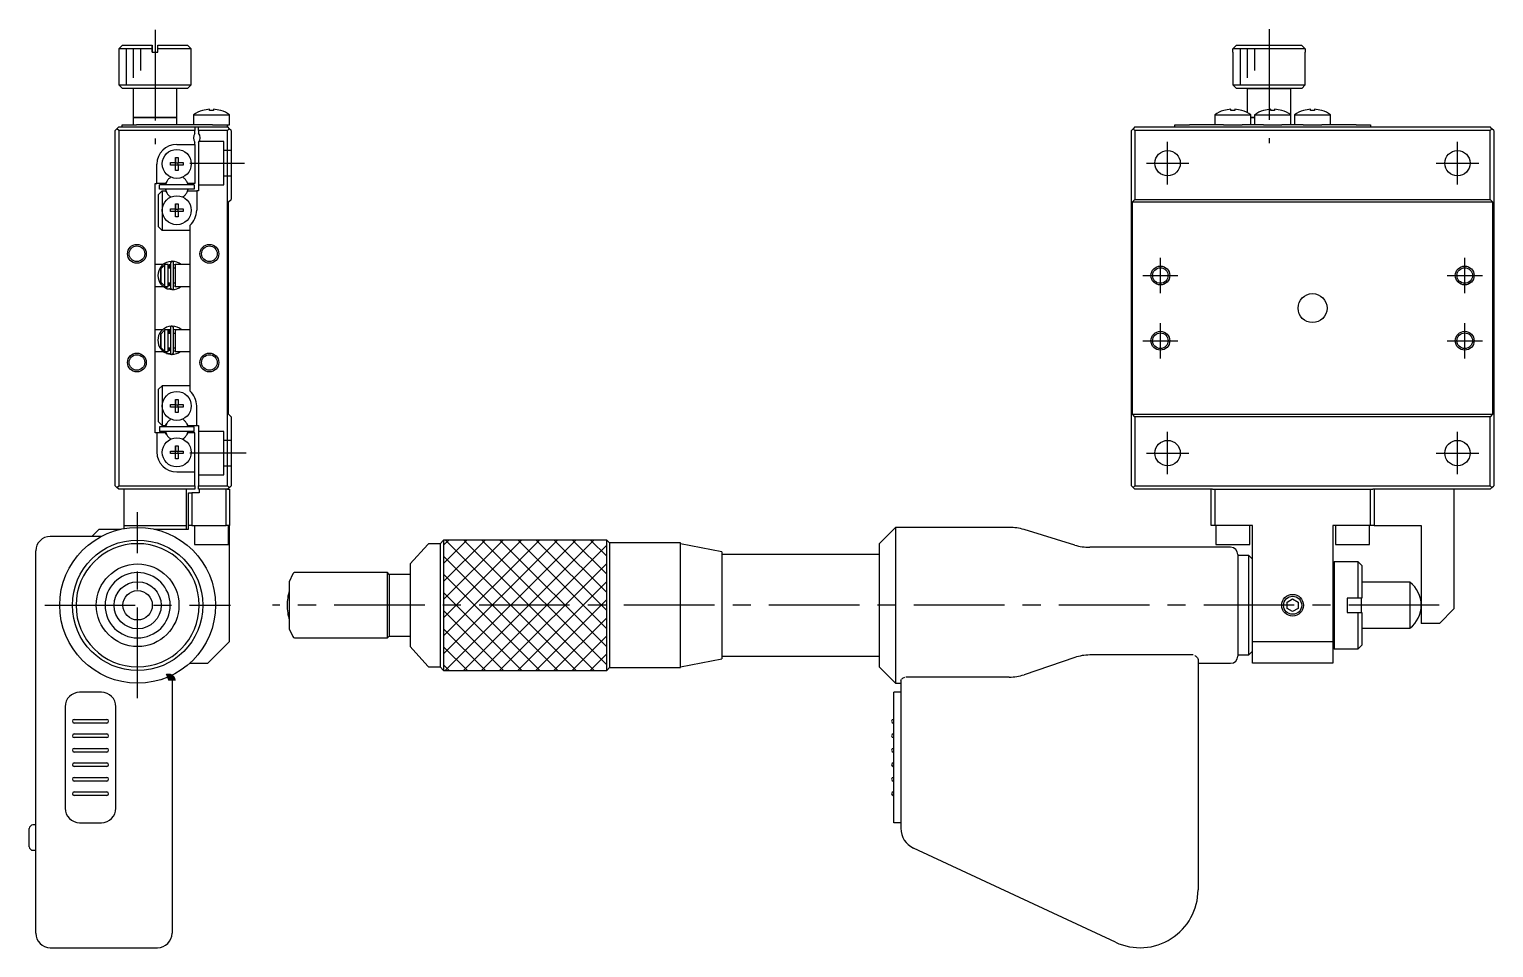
# Model space of a CAD drawing. Extents: x 19 to 443, y 13 to 219.
# Drawn here: x 241.1 to 443.2, y 57.7 to 184.4 of the extents above; entities that cross this region are included whole.
import ezdxf

# ---------------------------------------------------------------- set-up
doc = ezdxf.new("R2010")
doc.units = 0
doc.header["$LTSCALE"] = 10
doc.linetypes.add('CENTER', pattern=[2, 1.25, -0.25, 0.25, -0.25])
doc.linetypes.add('DASHED', pattern=[3.5, 2, -1.5])
doc.layers.get('0').update_dxf_attribs({"linetype": 'CONTINUOUS'})
doc.layers.add('CENTER', color=1, linetype='CENTER')

msp = doc.modelspace()

# ---------------------------------------------------------------- linework, layer by layer
at = {"color": 7, "linetype": 'CONTINUOUS'}
for p, q in [((253.925, 182.275), (253.425, 181.775)), ((253.925, 182.275), (258.025, 182.275)), ((258.025, 182.275), (258.025, 181.775)), ((258.025, 181.775), (258.025, 182.275)), ((258.825, 182.275), (262.925, 182.275)), ((258.825, 181.775), (258.825, 182.275)), ((263.425, 181.775), (262.925, 182.275)), ((407.171096, 181.775), (407.672884, 182.275)), ((407.672884, 182.275), (416.637258, 182.275)), ((416.637258, 182.275), (417.139045, 181.775)), ((258.025, 181.775), (253.425, 181.775)), ((253.425, 181.775), (253.425, 176.775)), ((258.025, 181.275), (258.025, 181.775)), ((258.025, 181.775), (258.025, 181.275)), ((258.025, 181.275), (258.825, 181.275)), ((263.425, 181.775), (258.825, 181.775)), ((258.825, 181.275), (258.825, 181.775)), ((263.425, 176.775), (263.425, 181.775)), ((407.155071, 181.275), (407.171096, 181.275)), ((407.155071, 181.275), (407.155071, 176.775)), ((407.171096, 181.275), (407.171096, 181.775)), ((417.139045, 181.775), (407.171096, 181.775)), ((417.139045, 181.775), (417.139045, 181.275)), ((417.139045, 181.275), (417.155071, 181.275)), ((417.155071, 176.775), (417.155071, 181.275)), ((253.425, 176.775), (263.425, 176.775)), ((253.425, 176.775), (253.925, 176.275)), ((262.925, 176.275), (253.925, 176.275)), ((255.425, 176.275), (255.425, 172.275)), ((261.425, 172.275), (261.425, 176.275)), ((262.925, 176.275), (263.425, 176.775)), ((407.155071, 176.775), (417.155071, 176.775)), ((407.155071, 176.775), (407.655071, 176.275)), ((409.155071, 176.275), (407.655071, 176.275)), ((416.655071, 176.275), (407.655071, 176.275)), ((415.155071, 176.275), (409.155071, 176.275)), ((409.155071, 176.275), (415.155071, 176.275)), ((409.155071, 176.275), (409.155071, 172.956129)), ((416.655071, 176.275), (415.155071, 176.275)), ((415.155071, 172.666657), (415.155071, 176.275)), ((416.655071, 176.275), (417.155071, 176.775)), ((261.425, 172.275), (255.425, 172.275)), ((255.425, 172.275), (261.425, 172.275)), ((255.425, 172.275), (255.425, 171.275)), ((261.425, 171.275), (261.425, 172.275)), ((263.725, 172.666657), (268.725, 172.666657)), ((263.725, 172.666657), (263.725, 171.275)), ((264.96641, 173.237581), (264.963067, 173.244436)), ((265.965, 173.237581), (265.965, 173.409953)), ((266.485, 173.237581), (265.965, 173.237581)), ((266.485, 173.409953), (266.485, 173.237581)), ((267.486933, 173.244436), (267.48359, 173.237581)), ((268.725, 171.275), (268.725, 172.666657)), ((404.655071, 172.666657), (407.155071, 172.666657)), ((404.655071, 172.666657), (404.655071, 171.275)), ((405.896481, 173.237581), (405.893138, 173.244436)), ((406.895071, 173.237581), (406.895071, 173.409953)), ((407.415071, 173.237581), (406.895071, 173.237581)), ((407.155071, 172.666657), (409.655071, 172.666657)), ((407.415071, 173.409953), (407.415071, 173.237581)), ((408.417003, 173.244436), (408.41366, 173.237581)), ((409.655071, 171.275), (409.655071, 172.666657)), ((410.155071, 172.275), (409.655071, 172.275)), ((409.655071, 172.275), (410.155071, 172.275)), ((410.155071, 172.666657), (412.655071, 172.666657)), ((410.155071, 172.666657), (410.155071, 171.275)), ((411.396481, 173.237581), (411.393138, 173.244436)), ((412.395071, 173.237581), (412.395071, 173.409953)), ((412.915071, 173.237581), (412.395071, 173.237581)), ((412.655071, 172.666657), (415.155071, 172.666657)), ((412.915071, 173.409953), (412.915071, 173.237581)), ((413.917003, 173.244436), (413.91366, 173.237581)), ((415.155071, 171.275), (415.155071, 172.666657)), ((415.655071, 172.666657), (418.155071, 172.666657)), ((415.655071, 172.666657), (415.655071, 171.275)), ((416.896481, 173.237581), (416.893138, 173.244436)), ((417.895071, 173.237581), (417.895071, 173.409953)), ((418.415071, 173.237581), (417.895071, 173.237581)), ((418.155071, 172.666657), (420.655071, 172.666657)), ((418.415071, 173.409953), (418.415071, 173.237581)), ((419.417003, 173.244436), (419.41366, 173.237581)), ((420.655071, 171.275), (420.655071, 172.666657)), ((253.175, 170.725), (252.925, 170.475)), ((252.925, 121.475), (252.925, 170.475)), ((253.175, 170.725), (253.425, 170.975)), ((253.425, 170.475), (253.175, 170.725)), ((253.425, 170.975), (263.925, 170.975)), ((263.925, 170.475), (253.425, 170.475)), ((253.425, 170.475), (253.425, 121.475)), ((253.875, 170.975), (253.875, 171.275)), ((253.875, 171.275), (255.875, 171.275)), ((265.15, 171.275), (255.875, 171.275)), ((263.925, 170.975), (264.425, 170.975)), ((263.925, 170.975), (263.925, 170.475)), ((263.925, 170.075), (263.925, 170.475)), ((264.425, 170.475), (264.425, 170.975)), ((264.425, 170.975), (268.425, 170.975)), ((264.425, 170.475), (264.425, 170.136438)), ((268.425, 170.475), (264.425, 170.475)), ((266.375, 171.275), (265.15, 171.275)), ((266.375, 171.275), (268.375, 171.275)), ((268.375, 171.275), (268.375, 170.975)), ((268.375, 171.275), (268.725, 171.275)), ((268.425, 170.975), (268.675, 170.725)), ((268.675, 170.725), (268.425, 170.475)), ((268.425, 121.475), (268.425, 170.475)), ((268.925, 170.475), (268.675, 170.725)), ((268.925, 170.475), (268.925, 160.975)), ((393.405071, 170.725), (393.155071, 170.475)), ((393.155071, 121.475), (393.155071, 170.475)), ((393.655071, 170.975), (393.405071, 170.725)), ((393.655071, 170.475), (393.405071, 170.725)), ((393.655071, 170.975), (442.655071, 170.975)), ((393.655071, 170.475), (393.655071, 160.975)), ((442.655071, 170.475), (393.655071, 170.475)), ((399.155071, 170.975), (399.155071, 171.275)), ((399.155071, 171.275), (401.155071, 171.275)), ((405.879335, 171.275), (401.155071, 171.275)), ((405.879335, 171.275), (407.155071, 171.275)), ((407.155071, 171.275), (408.430806, 171.275)), ((411.379335, 171.275), (408.430806, 171.275)), ((411.379335, 171.275), (412.655071, 171.275)), ((412.655071, 171.275), (413.930806, 171.275)), ((416.879335, 171.275), (413.930806, 171.275)), ((416.879335, 171.275), (418.155071, 171.275)), ((418.155071, 171.275), (419.430806, 171.275)), ((424.155071, 171.275), (419.430806, 171.275)), ((424.155071, 171.275), (426.155071, 171.275)), ((426.155071, 171.275), (426.155071, 170.975)), ((442.905071, 170.725), (442.655071, 170.975)), ((442.905071, 170.725), (442.655071, 170.475)), ((442.655071, 160.975), (442.655071, 170.475)), ((443.155071, 170.475), (442.905071, 170.725)), ((443.155071, 170.475), (443.155071, 121.475)), ((261.425, 168.575), (263.925, 168.575)), ((263.925, 168.575), (263.925, 168.875)), ((263.925, 168.575), (263.925, 163.175)), ((264.425, 168.813562), (264.425, 162.175)), ((258.675, 163.175), (258.675, 165.825)), ((260.538639, 165.695), (260.538639, 166.055)), ((260.538639, 166.055), (261.245, 166.055)), ((261.245, 166.761361), (261.605, 166.761361)), ((261.245, 166.055), (261.245, 166.761361)), ((261.245, 166.761361), (261.245, 166.055)), ((261.255372, 166.044628), (261.245, 166.055)), ((261.255372, 166.044628), (261.594628, 166.044628)), ((261.255372, 165.705372), (261.255372, 166.044628)), ((261.594628, 166.044628), (261.605, 166.055)), ((261.594628, 166.044628), (261.594628, 165.705372)), ((261.605, 166.761361), (261.605, 166.055)), ((261.605, 166.055), (262.311361, 166.055)), ((262.311361, 166.055), (262.311361, 165.695)), ((261.245, 165.695), (260.538639, 165.695)), ((261.255372, 165.705372), (261.245, 165.695)), ((261.245, 164.988639), (261.245, 165.695)), ((261.245, 164.988639), (261.245, 165.695)), ((261.605, 164.988639), (261.245, 164.988639)), ((261.594628, 165.705372), (261.255372, 165.705372)), ((261.594628, 165.705372), (261.605, 165.695)), ((261.605, 165.695), (261.605, 164.988639)), ((262.311361, 165.695), (261.605, 165.695)), ((258.425, 163.175), (258.675, 163.175)), ((258.425, 160.975), (258.425, 163.175)), ((259.880588, 163.175), (258.675, 163.175)), ((258.925, 161.675), (259.425, 162.175)), ((258.925, 157.175), (258.925, 161.675)), ((259.025, 162.375), (259.025, 162.975)), ((263.825, 162.975), (259.025, 162.975)), ((263.825, 162.375), (259.025, 162.375)), ((259.425, 162.175), (259.425, 159.475)), ((259.425, 162.175), (259.880588, 162.175)), ((260.050185, 163.46875), (259.880588, 163.175)), ((259.880588, 162.175), (260.050185, 161.88125)), ((262.969412, 163.175), (262.799815, 163.46875)), ((262.799815, 161.88125), (262.969412, 162.175)), ((263.925, 163.175), (262.969412, 163.175)), ((262.969412, 162.175), (264.175, 162.175)), ((263.825, 162.975), (263.825, 162.375)), ((264.175, 162.175), (264.175, 159.475)), ((264.425, 162.175), (264.175, 162.175)), ((258.425, 128.775), (258.425, 160.975)), ((260.538639, 159.295), (260.538639, 159.655)), ((260.538639, 159.655), (261.245, 159.655)), ((261.245, 160.361361), (261.605, 160.361361)), ((261.245, 159.655), (261.245, 160.361361)), ((261.245, 160.361361), (261.245, 159.655)), ((261.255372, 159.644628), (261.245, 159.655)), ((261.255372, 159.644628), (261.594628, 159.644628)), ((261.255372, 159.305372), (261.255372, 159.644628)), ((261.594628, 159.644628), (261.605, 159.655)), ((261.594628, 159.644628), (261.594628, 159.305372)), ((261.605, 160.361361), (261.605, 159.655)), ((261.605, 159.655), (262.311361, 159.655)), ((262.311361, 159.655), (262.311361, 159.295)), ((268.575, 160.625), (268.925, 160.975)), ((268.575, 131.325), (268.575, 160.625)), ((393.305071, 160.625), (393.655071, 160.975)), ((393.305071, 131.325), (393.305071, 160.625)), ((393.305071, 160.625), (443.005071, 160.625)), ((393.655071, 160.975), (442.655071, 160.975)), ((442.655071, 160.975), (443.005071, 160.625)), ((443.005071, 160.625), (443.005071, 131.325)), ((259.425, 159.475), (259.425, 156.675)), ((261.245, 159.295), (260.538639, 159.295)), ((261.255372, 159.305372), (261.245, 159.295)), ((261.245, 158.588639), (261.245, 159.295)), ((261.245, 158.588639), (261.245, 159.295)), ((261.605, 158.588639), (261.245, 158.588639)), ((261.594628, 159.305372), (261.255372, 159.305372)), ((261.594628, 159.305372), (261.605, 159.295)), ((261.605, 159.295), (261.605, 158.588639)), ((262.311361, 159.295), (261.605, 159.295)), ((259.425, 156.675), (258.925, 157.175)), ((263.225, 156.675), (259.425, 156.675)), ((263.225, 157.395938), (263.225, 134.554062)), ((259.518875, 151.975), (258.425, 151.975)), ((259.225, 151.391515), (259.725, 151.920683)), ((259.519713, 151.975), (259.519607, 151.975)), ((259.520061, 151.975), (259.519958, 151.975)), ((259.725, 151.975), (259.725, 151.920683)), ((260.225, 151.975), (259.725, 151.975)), ((259.725, 151.920683), (259.725, 149.029317)), ((260.000434, 152.271655), (259.997173, 152.271089)), ((260.058503, 152.295889), (260.005836, 152.275863)), ((260.22482, 151.9336), (260.572848, 152.021046)), ((260.224986, 151.926748), (260.234771, 151.928375)), ((260.225, 148.975), (260.225, 151.975)), ((260.234771, 151.928375), (260.249492, 151.930181)), ((260.249492, 151.930181), (260.26429, 151.931234)), ((260.26429, 151.931234), (260.279125, 151.931529)), ((260.279125, 151.931529), (260.293959, 151.931065)), ((260.293959, 151.931065), (260.308752, 151.929845)), ((260.308752, 151.929845), (260.323464, 151.92787)), ((260.323464, 151.92787), (260.338057, 151.925146)), ((260.338057, 151.925146), (260.352492, 151.921682)), ((260.352492, 151.921682), (260.366731, 151.917488)), ((260.366731, 151.917488), (260.380738, 151.912575)), ((260.380738, 151.912575), (260.394476, 151.906959)), ((260.394476, 151.906959), (260.40791, 151.900654)), ((260.40791, 151.900654), (260.421006, 151.89368)), ((260.421006, 151.89368), (260.433731, 151.886056)), ((260.425, 151.475), (260.425, 151.89175)), ((260.433731, 151.886056), (260.446054, 151.877803)), ((260.446054, 151.877803), (260.457945, 151.868943)), ((260.457945, 151.868943), (260.469375, 151.859502)), ((260.469375, 151.859502), (260.480316, 151.849505)), ((260.480316, 151.849505), (260.490744, 151.838978)), ((260.490744, 151.838978), (260.500634, 151.827949)), ((260.500634, 151.827949), (260.509964, 151.816446)), ((260.509964, 151.816446), (260.518711, 151.8045)), ((260.518711, 151.8045), (260.526858, 151.79214)), ((260.526858, 151.79214), (260.534386, 151.779398)), ((260.534386, 151.779398), (260.541278, 151.766305)), ((260.541278, 151.766305), (260.547521, 151.752893)), ((260.547521, 151.752893), (260.553099, 151.739195)), ((260.553099, 151.739195), (260.558003, 151.725245)), ((260.558003, 151.725245), (260.56222, 151.711075)), ((260.56222, 151.711075), (260.565744, 151.696719)), ((260.565744, 151.696719), (260.568566, 151.682212)), ((260.568566, 151.682212), (260.57068, 151.667588)), ((260.57068, 151.667588), (260.572084, 151.652881)), ((260.572084, 151.652881), (260.572773, 151.638126)), ((260.572773, 151.638126), (260.57285, 151.631435)), ((260.57285, 152.233046), (260.57285, 148.733046)), ((260.75091, 152.43182), (260.650286, 152.428193)), ((260.97285, 148.733046), (260.97285, 152.233046)), ((260.972852, 152.020727), (261.225113, 151.966421)), ((261.225, 151.975), (261.225, 151.475)), ((261.225, 151.975), (261.225, 148.975)), ((263.225, 151.975), (261.225, 151.975)), ((259.225, 149.558485), (259.225, 151.391515)), ((259.225, 151.391515), (259.225, 149.558485)), ((259.725, 149.029317), (259.225, 149.558485)), ((260.57285, 151.475), (260.225, 151.475)), ((261.225, 151.475), (260.97285, 151.475)), ((261.225, 151.475), (261.225, 149.475)), ((261.225, 151.475), (261.225, 149.475)), ((258.425, 148.975), (259.53834, 148.975)), ((259.725, 149.029317), (259.725, 148.975)), ((259.725, 148.975), (260.225, 148.975)), ((259.996964, 148.695038), (260.066641, 148.923326)), ((260.002502, 148.706062), (260.002295, 148.700666)), ((260.002295, 148.700666), (260.002596, 148.69634)), ((260.003215, 148.712495), (260.002502, 148.706062)), ((260.002596, 148.69634), (260.00306, 148.694125)), ((260.00306, 148.694125), (260.005836, 148.69023)), ((260.004429, 148.719927), (260.003215, 148.712495)), ((260.006137, 148.72831), (260.004429, 148.719927)), ((260.005836, 148.69023), (260.036226, 148.678076)), ((260.008329, 148.737594), (260.006137, 148.72831)), ((260.010992, 148.74772), (260.008329, 148.737594)), ((260.014107, 148.758627), (260.010992, 148.74772)), ((260.017657, 148.770247), (260.014107, 148.758627)), ((260.02162, 148.782508), (260.017657, 148.770247)), ((260.025971, 148.795335), (260.02162, 148.782508)), ((260.030682, 148.808648), (260.025971, 148.795335)), ((260.035726, 148.822365), (260.030682, 148.808648)), ((260.041071, 148.836402), (260.035726, 148.822365)), ((260.036226, 148.678076), (260.068887, 148.666823)), ((260.046684, 148.850671), (260.041071, 148.836402)), ((260.05253, 148.865086), (260.046684, 148.850671)), ((260.058573, 148.879556), (260.05253, 148.865086)), ((260.057831, 148.669965), (260.745526, 148.534366)), ((260.064776, 148.893992), (260.058573, 148.879556)), ((260.071101, 148.908306), (260.064776, 148.893992)), ((260.066641, 148.923326), (260.092079, 148.975012)), ((260.068887, 148.666823), (260.10206, 148.657218)), ((260.077508, 148.922409), (260.071101, 148.908306)), ((260.083958, 148.936214), (260.077508, 148.922409)), ((260.090412, 148.949635), (260.083958, 148.936214)), ((260.096828, 148.962591), (260.090412, 148.949635)), ((260.103169, 148.975), (260.096828, 148.962591)), ((260.10206, 148.657218), (260.135661, 148.649284)), ((260.135661, 148.649284), (260.169608, 148.64304)), ((260.169608, 148.64304), (260.203819, 148.638501)), ((260.203819, 148.638501), (260.238209, 148.635677)), ((260.228514, 149.038718), (260.224988, 149.039344)), ((260.225, 149.475), (260.57285, 149.475)), ((260.243204, 149.03659), (260.228514, 149.038718)), ((260.238209, 148.635677), (260.272695, 148.634576)), ((260.257982, 149.035215), (260.243204, 149.03659)), ((260.272807, 149.034597), (260.257982, 149.035215)), ((260.272695, 148.634576), (260.307191, 148.635199)), ((260.287643, 149.034737), (260.272807, 149.034597)), ((260.302448, 149.035635), (260.287643, 149.034737)), ((260.317184, 149.037287), (260.302448, 149.035635)), ((260.307191, 148.635199), (260.341614, 148.637545)), ((260.331812, 149.039687), (260.317184, 149.037287)), ((260.346294, 149.042828), (260.331812, 149.039687)), ((260.341614, 148.637545), (260.37588, 148.641608)), ((260.360594, 149.046701), (260.346294, 149.042828)), ((260.374673, 149.051292), (260.360594, 149.046701)), ((260.388496, 149.05659), (260.374673, 149.051292)), ((260.37588, 148.641608), (260.409904, 148.647378)), ((260.40203, 149.062577), (260.388496, 149.05659)), ((260.415239, 149.069237), (260.40203, 149.062577)), ((260.409904, 148.647378), (260.443605, 148.654842)), ((260.428093, 149.076551), (260.415239, 149.069237)), ((260.425, 149.074781), (260.425, 149.475)), ((260.440559, 149.084499), (260.428093, 149.076551)), ((260.452608, 149.093058), (260.440559, 149.084499)), ((260.443605, 148.654842), (260.476899, 148.66398)), ((260.464211, 149.102206), (260.452608, 149.093058)), ((260.475342, 149.111918), (260.464211, 149.102206)), ((260.485974, 149.122169), (260.475342, 149.111918)), ((260.476899, 148.66398), (260.509704, 148.674772)), ((260.496083, 149.132932), (260.485974, 149.122169)), ((260.505647, 149.14418), (260.496083, 149.132932)), ((260.514644, 149.155883), (260.505647, 149.14418)), ((260.509704, 148.674772), (260.541942, 148.687191)), ((260.523053, 149.168014), (260.514644, 149.155883)), ((260.530857, 149.180542), (260.523053, 149.168014)), ((260.538037, 149.193437), (260.530857, 149.180542)), ((260.54458, 149.206667), (260.538037, 149.193437)), ((260.541942, 148.687191), (260.573531, 148.701208)), ((260.550469, 149.2202), (260.54458, 149.206667)), ((260.555693, 149.234005), (260.550469, 149.2202)), ((260.560239, 149.248048), (260.555693, 149.234005)), ((260.564099, 149.262296), (260.560239, 149.248048)), ((260.567263, 149.276717), (260.564099, 149.262296)), ((260.569725, 149.291275), (260.567263, 149.276717)), ((260.571479, 149.305937), (260.569725, 149.291275)), ((260.572521, 149.320668), (260.571479, 149.305937)), ((260.57285, 149.334658), (260.572521, 149.320668)), ((260.573531, 148.701208), (260.575289, 148.702044)), ((260.97285, 149.475), (261.225, 149.475)), ((261.225134, 148.999813), (260.972877, 148.945065)), ((261.225, 149.475), (261.225, 148.975)), ((261.225, 148.975), (263.225, 148.975)), ((260.740171, 143.489862), (260.639547, 143.486236)), ((259.442361, 142.975), (258.425, 142.975)), ((259.225, 142.391515), (259.725, 142.920683)), ((259.225, 140.558485), (259.225, 142.391515)), ((259.225, 142.391515), (259.225, 140.558485)), ((259.725, 142.975), (259.725, 142.920683)), ((260.225, 142.975), (259.725, 142.975)), ((259.725, 142.920683), (259.725, 140.029317)), ((259.995537, 143.333054), (259.942626, 143.309468)), ((259.989694, 143.329697), (259.986433, 143.329132)), ((260.047763, 143.353932), (259.995097, 143.333905)), ((260.172174, 142.975113), (260.220054, 142.993886)), ((260.176124, 142.975079), (260.224754, 142.986524)), ((260.220054, 142.993886), (260.562109, 143.079088)), ((260.224754, 142.986524), (260.238753, 142.988224)), ((260.357504, 142.975), (260.225, 142.975)), ((260.225, 139.975), (260.225, 142.975)), ((260.56211, 142.475), (260.225, 142.475)), ((260.238753, 142.988224), (260.253551, 142.989276)), ((260.253551, 142.989276), (260.268386, 142.989572)), ((260.268386, 142.989572), (260.28322, 142.989108)), ((260.28322, 142.989108), (260.298012, 142.987887)), ((260.298012, 142.987887), (260.312725, 142.985912)), ((260.312725, 142.985912), (260.327317, 142.983189)), ((260.327317, 142.983189), (260.341752, 142.979725)), ((260.341752, 142.979725), (260.355992, 142.97553)), ((260.355992, 142.97553), (260.369999, 142.970618)), ((260.369999, 142.970618), (260.383737, 142.965001)), ((260.383737, 142.965001), (260.397171, 142.958697)), ((260.397171, 142.958697), (260.410267, 142.951723)), ((260.410267, 142.951723), (260.422992, 142.944098)), ((260.422992, 142.944098), (260.435315, 142.935845)), ((260.425, 142.475), (260.425, 142.942826)), ((260.435315, 142.935845), (260.447206, 142.926986)), ((260.447206, 142.926986), (260.458635, 142.917545)), ((260.458635, 142.917545), (260.469577, 142.907548)), ((260.469577, 142.907548), (260.480005, 142.897021)), ((260.480005, 142.897021), (260.489895, 142.885992)), ((260.489895, 142.885992), (260.499224, 142.874489)), ((260.499224, 142.874489), (260.507972, 142.862543)), ((260.507972, 142.862543), (260.516119, 142.850183)), ((260.516119, 142.850183), (260.523647, 142.837441)), ((260.523647, 142.837441), (260.530539, 142.824347)), ((260.530539, 142.824347), (260.536781, 142.810936)), ((260.536781, 142.810936), (260.54236, 142.797238)), ((260.54236, 142.797238), (260.547263, 142.783287)), ((260.547263, 142.783287), (260.551481, 142.769117)), ((260.551481, 142.769117), (260.555005, 142.754762)), ((260.555005, 142.754762), (260.557826, 142.740255)), ((260.557826, 142.740255), (260.559941, 142.725631)), ((260.559941, 142.725631), (260.561344, 142.710924)), ((260.561344, 142.710924), (260.562034, 142.696168)), ((260.562034, 142.696168), (260.56211, 142.689478)), ((260.56211, 143.291089), (260.56211, 139.791089)), ((260.96211, 139.791089), (260.96211, 143.291089)), ((261.225, 142.475), (260.96211, 142.475)), ((260.962113, 143.07877), (261.257936, 143.010537)), ((261.225, 142.975), (261.225, 142.475)), ((261.225, 142.975), (261.225, 139.975)), ((263.225, 142.975), (261.225, 142.975)), ((261.225, 142.475), (261.225, 140.475)), ((261.225, 142.475), (261.225, 140.475)), ((261.257936, 143.010537), (261.352821, 142.975135)), ((258.425, 139.975), (259.602136, 139.975)), ((259.725, 140.029317), (259.225, 140.558485)), ((259.60218, 139.975), (259.602391, 139.975)), ((259.603294, 139.975), (259.603582, 139.975)), ((259.725, 140.029317), (259.725, 139.975)), ((259.725, 139.975), (260.225, 139.975)), ((259.986226, 139.753084), (260.053009, 139.975003)), ((259.991733, 139.763708), (259.991559, 139.758469)), ((259.991559, 139.758469), (259.991875, 139.754264)), ((259.992395, 139.76995), (259.991733, 139.763708)), ((259.991875, 139.754264), (259.992321, 139.752167)), ((259.992321, 139.752167), (259.995097, 139.748273)), ((259.993542, 139.777159), (259.992395, 139.76995)), ((259.995166, 139.78529), (259.993542, 139.777159)), ((259.995097, 139.748273), (260.025487, 139.736119)), ((259.997258, 139.794296), (259.995166, 139.78529)), ((259.999805, 139.804124), (259.997258, 139.794296)), ((260.002793, 139.814713), (259.999805, 139.804124)), ((260.006203, 139.826002), (260.002793, 139.814713)), ((260.010015, 139.837924), (260.006203, 139.826002)), ((260.014207, 139.850406), (260.010015, 139.837924)), ((260.018753, 139.863376), (260.014207, 139.850406)), ((260.023626, 139.876755), (260.018753, 139.863376)), ((260.028798, 139.890464), (260.023626, 139.876755)), ((260.025487, 139.736119), (260.058148, 139.724866)), ((260.034238, 139.904421), (260.028798, 139.890464)), ((260.039912, 139.918544), (260.034238, 139.904421)), ((260.045789, 139.932747), (260.039912, 139.918544)), ((260.051831, 139.946948), (260.045789, 139.932747)), ((260.047092, 139.728008), (260.734787, 139.592408)), ((260.058004, 139.96106), (260.051831, 139.946948)), ((260.064271, 139.975), (260.058004, 139.96106)), ((260.058148, 139.724866), (260.09132, 139.71526)), ((260.09132, 139.71526), (260.124922, 139.707326)), ((260.124922, 139.707326), (260.158869, 139.701082)), ((260.158869, 139.701082), (260.19308, 139.696543)), ((260.19308, 139.696543), (260.22747, 139.69372)), ((260.232465, 140.094633), (260.224987, 140.09562)), ((260.225, 140.475), (260.56211, 140.475)), ((260.22747, 139.69372), (260.261955, 139.692619)), ((260.247242, 140.093258), (260.232465, 140.094633)), ((260.262068, 140.09264), (260.247242, 140.093258)), ((260.261955, 139.692619), (260.296452, 139.693242)), ((260.276903, 140.09278), (260.262068, 140.09264)), ((260.291709, 140.093678), (260.276903, 140.09278)), ((260.306445, 140.095329), (260.291709, 140.093678)), ((260.296452, 139.693242), (260.330875, 139.695588)), ((260.321073, 140.09773), (260.306445, 140.095329)), ((260.335555, 140.100871), (260.321073, 140.09773)), ((260.330875, 139.695588), (260.365141, 139.699651)), ((260.349854, 140.104743), (260.335555, 140.100871)), ((260.363934, 140.109335), (260.349854, 140.104743)), ((260.377757, 140.114632), (260.363934, 140.109335)), ((260.365141, 139.699651), (260.399165, 139.705421)), ((260.391291, 140.12062), (260.377757, 140.114632)), ((260.4045, 140.12728), (260.391291, 140.12062)), ((260.399165, 139.705421), (260.432866, 139.712884)), ((260.417354, 140.134594), (260.4045, 140.12728)), ((260.42982, 140.142542), (260.417354, 140.134594)), ((260.425, 140.139423), (260.425, 140.475)), ((260.441869, 140.151101), (260.42982, 140.142542)), ((260.432866, 139.712884), (260.46616, 139.722023)), ((260.453472, 140.160249), (260.441869, 140.151101)), ((260.464603, 140.169961), (260.453472, 140.160249)), ((260.475235, 140.180212), (260.464603, 140.169961)), ((260.46616, 139.722023), (260.498965, 139.732815)), ((260.485344, 140.190975), (260.475235, 140.180212)), ((260.494908, 140.202222), (260.485344, 140.190975)), ((260.503904, 140.213926), (260.494908, 140.202222)), ((260.498965, 139.732815), (260.531203, 139.745234)), ((260.512314, 140.226057), (260.503904, 140.213926)), ((260.520117, 140.238585), (260.512314, 140.226057)), ((260.527298, 140.25148), (260.520117, 140.238585)), ((260.53384, 140.264709), (260.527298, 140.25148)), ((260.531203, 139.745234), (260.562792, 139.759251)), ((260.53973, 140.278243), (260.53384, 140.264709)), ((260.544954, 140.292048), (260.53973, 140.278243)), ((260.5495, 140.306091), (260.544954, 140.292048)), ((260.55336, 140.320339), (260.5495, 140.306091)), ((260.556524, 140.334759), (260.55336, 140.320339)), ((260.558986, 140.349317), (260.556524, 140.334759)), ((260.56074, 140.36398), (260.558986, 140.349317)), ((260.561782, 140.378711), (260.56074, 140.36398)), ((260.56211, 140.3927), (260.561782, 140.378711)), ((260.562792, 139.759251), (260.56455, 139.760087)), ((260.96211, 140.475), (261.225, 140.475)), ((261.225152, 140.061187), (260.962138, 140.003108)), ((261.225, 140.475), (261.225, 139.975)), ((261.225, 139.975), (263.225, 139.975)), ((258.925, 134.775), (259.425, 135.275)), ((258.925, 130.275), (258.925, 134.775)), ((259.425, 135.275), (259.425, 132.475)), ((263.225, 135.275), (259.425, 135.275)), ((259.425, 132.475), (259.425, 129.775)), ((260.538639, 132.295), (260.538639, 132.655)), ((260.538639, 132.655), (261.245, 132.655)), ((261.245, 132.295), (260.538639, 132.295)), ((261.245, 133.361361), (261.605, 133.361361)), ((261.245, 132.655), (261.245, 133.361361)), ((261.245, 133.361361), (261.245, 132.655)), ((261.255372, 132.644628), (261.245, 132.655)), ((261.255372, 132.305372), (261.245, 132.295)), ((261.245, 131.588639), (261.245, 132.295)), ((261.245, 131.588639), (261.245, 132.295)), ((261.605, 131.588639), (261.245, 131.588639)), ((261.255372, 132.644628), (261.594628, 132.644628)), ((261.255372, 132.305372), (261.255372, 132.644628)), ((261.594628, 132.305372), (261.255372, 132.305372)), ((261.594628, 132.644628), (261.605, 132.655)), ((261.594628, 132.644628), (261.594628, 132.305372)), ((261.594628, 132.305372), (261.605, 132.295)), ((261.605, 133.361361), (261.605, 132.655)), ((261.605, 132.655), (262.311361, 132.655)), ((261.605, 132.295), (261.605, 131.588639)), ((262.311361, 132.295), (261.605, 132.295)), ((262.311361, 132.655), (262.311361, 132.295)), ((264.175, 129.775), (264.175, 132.475)), ((259.425, 129.775), (258.925, 130.275)), ((263.825, 129.575), (259.025, 129.575)), ((259.025, 129.575), (259.025, 128.975)), ((259.425, 129.775), (259.880588, 129.775)), ((259.880588, 129.775), (260.050185, 130.06875)), ((262.799815, 130.06875), (262.969412, 129.775)), ((262.969412, 129.775), (264.175, 129.775)), ((263.825, 128.975), (263.825, 129.575)), ((264.175, 129.775), (264.425, 129.775)), ((264.425, 129.775), (264.425, 121.475)), ((268.925, 130.975), (268.575, 131.325)), ((268.925, 130.975), (268.925, 121.475)), ((393.655071, 130.975), (393.305071, 131.325)), ((393.305071, 131.325), (443.005071, 131.325)), ((393.655071, 130.975), (393.655071, 121.475)), ((442.655071, 130.975), (393.655071, 130.975)), ((443.005071, 131.325), (442.655071, 130.975)), ((442.655071, 121.475), (442.655071, 130.975)), ((258.675, 128.775), (258.425, 128.775)), ((258.675, 128.775), (258.675, 126.125)), ((259.880588, 128.775), (258.675, 128.775)), ((263.825, 128.975), (259.025, 128.975)), ((260.050185, 128.48125), (259.880588, 128.775)), ((262.969412, 128.775), (262.799815, 128.48125)), ((263.925, 128.775), (262.969412, 128.775)), ((263.925, 123.375), (263.925, 128.775)), ((260.538639, 125.895), (260.538639, 126.255)), ((260.538639, 126.255), (261.245, 126.255)), ((261.245, 125.895), (260.538639, 125.895)), ((261.245, 126.961361), (261.605, 126.961361)), ((261.245, 126.255), (261.245, 126.961361)), ((261.245, 126.961361), (261.245, 126.255)), ((261.255372, 126.244628), (261.245, 126.255)), ((261.255372, 125.905372), (261.245, 125.895)), ((261.245, 125.188639), (261.245, 125.895)), ((261.245, 125.188639), (261.245, 125.895)), ((261.255372, 126.244628), (261.594628, 126.244628)), ((261.255372, 125.905372), (261.255372, 126.244628)), ((261.594628, 125.905372), (261.255372, 125.905372)), ((261.594628, 126.244628), (261.605, 126.255)), ((261.594628, 126.244628), (261.594628, 125.905372)), ((261.594628, 125.905372), (261.605, 125.895)), ((261.605, 126.961361), (261.605, 126.255)), ((261.605, 126.255), (262.311361, 126.255)), ((261.605, 125.895), (261.605, 125.188639)), ((262.311361, 125.895), (261.605, 125.895)), ((262.311361, 126.255), (262.311361, 125.895)), ((261.605, 125.188639), (261.245, 125.188639)), ((261.425, 123.375), (263.925, 123.375)), ((263.925, 121.475), (263.925, 123.375)), ((253.175, 121.225), (252.925, 121.475)), ((253.175, 121.225), (253.425, 121.475)), ((253.425, 121.475), (263.925, 121.475)), ((263.925, 121.475), (263.925, 120.975)), ((264.425, 121.475), (268.425, 121.475)), ((264.425, 120.975), (264.425, 121.475)), ((268.425, 121.475), (268.675, 121.225)), ((268.675, 121.225), (268.925, 121.475)), ((393.155071, 121.475), (393.405071, 121.225)), ((393.405071, 121.225), (393.655071, 121.475)), ((393.655071, 121.475), (442.655071, 121.475)), ((442.655071, 121.475), (442.905071, 121.225)), ((442.905071, 121.225), (443.155071, 121.475)), ((253.425, 120.975), (253.175, 121.225)), ((263.925, 120.975), (253.425, 120.975)), ((254.125, 120.975), (254.125, 115.975)), ((262.725, 120.975), (262.725, 115.975)), ((263.025, 115.975), (263.025, 120.475)), ((263.025, 120.475), (263.525, 120.475)), ((263.525, 120.475), (263.525, 115.975)), ((264.525, 120.475), (263.525, 120.475)), ((268.425, 120.975), (264.425, 120.975)), ((264.525, 120.975), (264.525, 120.475)), ((268.225, 115.975), (268.225, 120.975)), ((268.675, 121.225), (268.425, 120.975)), ((268.425, 120.975), (268.725, 120.975)), ((268.725, 120.975), (268.725, 115.975)), ((393.405071, 121.225), (393.655071, 120.975)), ((404.355071, 120.975), (393.655071, 120.975)), ((404.155071, 115.975), (404.155071, 120.975)), ((404.355071, 120.975), (404.655071, 120.975)), ((404.655071, 120.975), (404.655071, 115.975)), ((404.655071, 120.975), (426.155071, 120.975)), ((426.155071, 115.975), (426.155071, 120.975)), ((426.155071, 120.975), (426.455071, 120.975)), ((442.655071, 120.975), (426.455071, 120.975)), ((426.655071, 120.975), (426.655071, 115.975)), ((437.655071, 120.975), (437.655071, 104.475)), ((442.655071, 120.975), (442.905071, 121.225)), ((250.725, 115.475), (249.725, 114.475)), ((250.725, 115.475), (253.720114, 115.475)), ((254.125, 115.975), (262.725, 115.975)), ((254.125, 115.975), (254.125, 115.555761)), ((258.329886, 115.475), (263.025, 115.475)), ((262.725, 115.975), (262.725, 115.475)), ((263.525, 115.975), (263.025, 115.975)), ((263.025, 115.475), (263.025, 115.975)), ((263.525, 115.975), (268.225, 115.975)), ((263.875, 115.975), (263.875, 113.375)), ((268.725, 115.975), (268.225, 115.975)), ((268.575, 113.375), (268.575, 115.975)), ((268.725, 99.975), (268.725, 115.975)), ((360.605071, 115.725), (358.355071, 113.475)), ((360.605071, 115.725), (360.605071, 104.975)), ((376.309487, 115.725), (360.605071, 115.725)), ((385.355125, 113.280539), (378.355016, 115.419461)), ((404.655071, 115.975), (404.155071, 115.975)), ((409.855071, 115.975), (404.655071, 115.975)), ((404.805071, 115.975), (404.805071, 113.375)), ((409.505071, 113.375), (409.505071, 115.975)), ((409.855071, 99.975), (409.855071, 115.975)), ((420.955071, 115.975), (420.955071, 99.975)), ((426.155071, 115.975), (420.955071, 115.975)), ((421.305071, 115.975), (421.305071, 113.375)), ((426.005071, 113.375), (426.005071, 115.975)), ((426.655071, 115.975), (426.155071, 115.975)), ((426.655071, 115.975), (433.155071, 115.975)), ((433.155071, 115.975), (433.155071, 102.475)), ((250.993847, 114.475), (243.975, 114.475)), ((263.875, 113.375), (268.575, 113.375)), ((296.06561, 113.374805), (293.655071, 110.675)), ((297.755071, 113.475), (296.289392, 113.475)), ((298.255071, 113.975), (297.755071, 113.475)), ((297.755071, 113.475), (297.755071, 96.475)), ((298.255071, 113.975), (298.255071, 104.975)), ((320.755071, 113.975), (298.255071, 113.975)), ((320.755071, 104.975), (320.755071, 113.975)), ((321.155071, 113.575), (320.755071, 113.975)), ((321.155071, 113.575), (321.155071, 104.975)), ((330.955071, 113.575), (321.155071, 113.575)), ((330.955071, 104.975), (330.955071, 113.575)), ((336.655071, 112.367032), (330.955071, 113.475)), ((358.355071, 113.475), (358.355071, 104.975)), ((404.805071, 113.375), (409.505071, 113.375)), ((421.305071, 113.375), (426.005071, 113.375)), ((241.975, 111.475), (241.975, 112.475)), ((241.975, 74.19734), (241.975, 111.475)), ((336.655071, 112.367032), (336.655071, 104.975)), ((358.355071, 111.975), (336.655071, 111.975)), ((406.855071, 112.975), (387.400654, 112.975)), ((407.855071, 111.975), (407.855071, 104.975)), ((409.355071, 111.825), (407.855071, 111.825)), ((409.355071, 104.975), (409.355071, 111.825)), ((409.855071, 111.325), (409.355071, 111.825)), ((277.420157, 109.294625), (276.955071, 108.225)), ((290.505071, 109.475), (277.695275, 109.475)), ((290.505071, 104.975), (290.505071, 109.475)), ((290.755071, 109.225), (290.505071, 109.475)), ((290.755071, 109.225), (290.755071, 104.975)), ((293.655071, 109.225), (290.755071, 109.225)), ((293.655071, 110.675), (293.655071, 104.975)), ((421.155071, 110.975), (420.955071, 110.775)), ((421.155071, 110.975), (421.155071, 98.975)), ((424.455071, 110.975), (421.155071, 110.975)), ((424.455071, 105.975), (424.455071, 110.975)), ((424.955071, 110.475), (424.455071, 110.975)), ((424.955071, 110.475), (424.955071, 105.975)), ((276.955071, 108.225), (276.955071, 104.975)), ((431.588047, 108.15), (424.955071, 108.15)), ((431.588047, 108.15), (431.588047, 104.975)), ((414.655071, 105.408013), (415.405071, 105.841025)), ((414.655071, 104.541987), (414.655071, 105.408013)), ((415.405071, 105.841025), (416.155071, 105.408013)), ((416.155071, 105.408013), (416.155071, 104.541987)), ((424.455071, 105.975), (422.955071, 105.975)), ((422.955071, 105.975), (422.955071, 103.975)), ((424.955071, 105.975), (424.455071, 105.975)), ((424.855071, 105.975072), (424.855071, 103.974928)), ((276.955071, 104.975), (276.955071, 101.725)), ((290.505071, 100.475), (290.505071, 104.975)), ((290.755071, 104.975), (290.755071, 100.725)), ((293.655071, 104.975), (293.655071, 99.275)), ((298.255071, 104.975), (298.255071, 95.975)), ((320.755071, 95.975), (320.755071, 104.975)), ((321.155071, 104.975), (321.155071, 96.375)), ((330.955071, 96.375), (330.955071, 104.975)), ((336.655071, 104.975), (336.655071, 97.582968)), ((358.355071, 104.975), (358.355071, 96.475)), ((360.605071, 104.975), (360.605071, 94.225)), ((407.855071, 104.975), (407.855071, 97.975)), ((409.355071, 98.125), (409.355071, 104.975)), ((415.405071, 104.108975), (414.655071, 104.541987)), ((416.155071, 104.541987), (415.405071, 104.108975)), ((422.955071, 103.975), (424.455071, 103.975)), ((424.455071, 98.975), (424.455071, 103.975)), ((424.455071, 103.975), (424.955071, 103.975)), ((424.955071, 103.975), (424.955071, 99.475)), ((431.588047, 104.975), (431.588047, 101.8)), ((435.655071, 102.475), (437.655071, 104.475)), ((276.955071, 101.725), (277.420157, 100.655375)), ((424.955071, 101.8), (431.588047, 101.8)), ((435.655071, 102.475), (433.155071, 102.475)), ((265.725, 96.975), (268.725, 99.975)), ((277.695275, 100.475), (290.505071, 100.475)), ((290.505071, 100.475), (290.755071, 100.725)), ((290.755071, 100.725), (293.655071, 100.725)), ((293.655071, 99.275), (296.06561, 96.575195)), ((409.855071, 99.975), (420.955071, 99.975)), ((409.855071, 96.975), (409.855071, 99.975)), ((420.955071, 99.975), (420.955071, 96.975)), ((420.955071, 99.175), (421.155071, 98.975)), ((424.455071, 98.975), (424.955071, 99.475)), ((330.955071, 96.475), (336.655071, 97.582968)), ((336.655071, 97.975), (358.355071, 97.975)), ((385.336418, 97.759977), (378.343712, 95.387691)), ((401.677803, 98.113784), (387.400654, 98.113784)), ((402.260955, 97.713098), (402.313551, 97.623578)), ((402.313551, 97.623578), (402.35157, 97.50687)), ((402.35157, 97.50687), (402.355071, 97.46251)), ((402.355071, 97.46251), (402.355071, 65.725)), ((407.855071, 98.125), (409.355071, 98.125)), ((409.355071, 98.125), (409.855071, 98.625)), ((421.155071, 98.975), (424.455071, 98.975)), ((260.775, 95.327235), (260.775, 94.913117)), ((263.205703, 96.975), (265.725, 96.975)), ((296.289392, 96.475), (297.755071, 96.475)), ((297.755071, 96.475), (298.255071, 95.975)), ((298.255071, 95.975), (320.755071, 95.975)), ((320.755071, 95.975), (321.155071, 96.375)), ((321.155071, 96.375), (330.955071, 96.375)), ((358.355071, 96.475), (360.605071, 94.225)), ((376.309487, 95.058667), (362.032359, 95.058667)), ((376.309487, 95.052511), (376.309487, 95.058667)), ((378.343838, 95.38731), (378.343712, 95.387691)), ((402.355071, 96.975), (406.855071, 96.975)), ((420.955071, 96.975), (409.855071, 96.975)), ((251.025, 92.975), (248.025, 92.975)), ((260.775, 94.913117), (260.775, 94.558667)), ((260.775, 94.558667), (260.775, 74.19734)), ((360.355071, 90.975), (360.355071, 92.975)), ((361.355071, 92.975), (360.355071, 92.975)), ((360.605071, 94.225), (361.355071, 94.225)), ((361.355071, 94.582695), (361.385171, 94.680377)), ((361.355071, 94.582695), (361.355071, 74.19734)), ((361.385171, 94.680377), (361.45485, 94.76815)), ((246.025, 90.975), (246.025, 76.975)), ((253.025, 76.975), (253.025, 90.975)), ((360.355071, 76.975), (360.355071, 90.975)), ((247.275, 89.225), (251.775, 89.225)), ((360.355071, 89.225), (360.305071, 89.225)), ((251.775, 88.725), (247.275, 88.725)), ((247.275, 87.225), (251.775, 87.225)), ((360.355071, 88.725), (360.305071, 88.725)), ((360.355071, 87.225), (360.305071, 87.225)), ((251.775, 86.725), (247.275, 86.725)), ((247.275, 85.225), (251.775, 85.225)), ((360.355071, 86.725), (360.305071, 86.725)), ((360.355071, 85.225), (360.305071, 85.225)), ((251.775, 84.725), (247.275, 84.725)), ((247.275, 83.225), (251.775, 83.225)), ((360.355071, 84.725), (360.305071, 84.725)), ((360.355071, 83.225), (360.305071, 83.225)), ((251.775, 82.725), (247.275, 82.725)), ((247.275, 81.225), (251.775, 81.225)), ((360.355071, 82.725), (360.305071, 82.725)), ((360.355071, 81.225), (360.305071, 81.225)), ((251.775, 80.725), (247.275, 80.725)), ((247.275, 79.225), (251.775, 79.225)), ((360.355071, 80.725), (360.305071, 80.725)), ((360.355071, 79.225), (360.305071, 79.225)), ((251.775, 78.725), (247.275, 78.725)), ((360.355071, 78.725), (360.305071, 78.725)), ((360.355071, 74.975), (360.355071, 76.975)), ((248.025, 74.975), (251.025, 74.975)), ((361.355071, 74.975), (360.355071, 74.975)), ((241.075, 71.66434), (241.075, 74.16434)), ((241.975, 74.66434), (241.575, 74.66434)), ((241.975, 73.291032), (241.975, 74.19734)), ((241.975, 60.287153), (241.975, 73.291032)), ((260.775, 74.19734), (260.775, 73.291032)), ((260.775, 73.291032), (260.775, 60.287153)), ((241.575, 71.16434), (241.975, 71.16434)), ((390.974124, 58.474538), (363.087216, 71.478417)), ((241.975, 59.725), (241.975, 60.287153)), ((260.775, 60.287153), (260.775, 59.725)), ((243.975, 57.725), (258.775, 57.725))]:
    msp.add_line(p, q, dxfattribs=at)
at = {"color": 3, "linetype": 'CONTINUOUS'}
for p, q in [((254.425, 181.775), (254.425, 176.775)), ((255.425, 181.775), (255.425, 177.775)), ((256.425, 181.775), (256.425, 178.775)), ((408.155071, 181.775), (408.155071, 176.775)), ((409.155071, 181.775), (409.155071, 177.775)), ((410.155071, 181.775), (410.155071, 178.775)), ((298.255071, 113.255071), (298.975, 113.975)), ((298.255071, 110.755071), (301.475, 113.975)), ((298.255071, 108.255071), (303.975, 113.975)), ((298.255071, 105.755071), (306.475, 113.975)), ((298.255071, 103.255071), (308.975, 113.975)), ((298.255071, 100.755071), (311.475, 113.975)), ((298.255071, 98.255071), (313.975, 113.975)), ((298.475, 95.975), (316.475, 113.975)), ((298.525, 113.975), (316.525, 95.975)), ((300.975, 95.975), (318.975, 113.975)), ((301.025, 113.975), (319.025, 95.975)), ((303.475, 95.975), (320.755071, 113.255071)), ((303.525, 113.975), (320.755071, 96.744929)), ((306.025, 113.975), (320.755071, 99.244929)), ((308.525, 113.975), (320.755071, 101.744929)), ((311.025, 113.975), (320.755071, 104.244929)), ((313.525, 113.975), (320.755071, 106.744929)), ((316.025, 113.975), (320.755071, 109.244929)), ((318.525, 113.975), (320.755071, 111.744929)), ((298.255071, 111.744929), (314.025, 95.975)), ((298.255071, 109.244929), (311.525, 95.975)), ((305.975, 95.975), (320.755071, 110.755071)), ((308.475, 95.975), (320.755071, 108.255071)), ((298.255071, 106.744929), (309.025, 95.975)), ((310.975, 95.975), (320.755071, 105.755071)), ((298.255071, 104.244929), (306.525, 95.975)), ((313.475, 95.975), (320.755071, 103.255071)), ((298.255071, 101.744929), (304.025, 95.975)), ((298.255071, 99.244929), (301.525, 95.975)), ((315.975, 95.975), (320.755071, 100.755071)), ((318.475, 95.975), (320.755071, 98.255071)), ((298.255071, 96.744929), (299.025, 95.975))]:
    msp.add_line(p, q, dxfattribs=at)
at = {"color": 3, "linetype": 'DASHED'}
for p, q in [((267.925, 168.975), (264.540731, 168.975)), ((267.925, 162.975), (267.925, 168.975)), ((268.925, 167.725), (267.925, 167.725)), ((267.925, 164.225), (268.925, 164.225)), ((264.425, 162.975), (267.925, 162.975)), ((267.925, 128.975), (264.425, 128.975)), ((267.925, 122.975), (267.925, 128.975)), ((268.925, 127.725), (267.925, 127.725)), ((267.925, 124.225), (268.925, 124.225)), ((264.425, 122.975), (267.925, 122.975))]:
    msp.add_line(p, q, dxfattribs=at)
at = {"color": 7, "linetype": 'CONTINUOUS', "const_width": 1}
msp.add_lwpolyline([(260.086111, 95.021615), (260.108756, 95.03022), (260.131338, 95.037584), (260.153956, 95.043794), (260.176393, 95.048847), (260.19888, 95.052838), (260.22109, 95.055752), (260.243099, 95.057648), (260.264758, 95.058562), (260.288233, 95.058492), (260.311247, 95.057351), (260.330175, 95.055613), (260.348728, 95.053201), (260.384771, 95.046468), (260.41967, 95.03728), (260.452959, 95.025925), (260.490883, 95.00966), (260.526075, 94.991057), (260.558882, 94.970262), (260.589483, 94.947383), (260.617677, 94.922771), (260.64373, 94.896362), (260.667364, 94.868587), (260.688713, 94.839455), (260.707661, 94.809275), (260.723182, 94.780325), (260.742676, 94.735525), (260.757575, 94.689515), (260.767935, 94.642423), (260.773698, 94.594733), (260.774984, 94.562667), (260.775, 94.558667)], dxfattribs=at)
at = {"color": 7, "linetype": 'CONTINUOUS'}
for centre, radius in [((261.425, 165.875), 2), ((398.155071, 165.975), 1.75), ((438.155071, 165.975), 1.75), ((261.425, 159.475), 2), ((255.925, 153.475), 1.075), ((265.925, 153.475), 1.075), ((397.155071, 150.475), 1.075), ((439.155071, 150.475), 1.075), ((418.155071, 145.975), 2), ((397.155071, 141.475), 1.075), ((439.155071, 141.475), 1.075), ((255.925, 138.475), 1.075), ((265.925, 138.475), 1.075), ((261.425, 132.475), 2), ((261.425, 126.075), 2), ((398.155071, 125.975), 1.75), ((438.155071, 125.975), 1.75), ((256.025, 104.975), 10.75), ((256.025, 104.975), 9), ((256.025, 104.975), 5.7), ((256.025, 104.975), 3.25), ((256.025, 104.975), 2.027313), ((415.405071, 104.975), 1.25)]:
    msp.add_circle(centre, radius, dxfattribs=at)
at = {"color": 3, "linetype": 'CONTINUOUS'}
for centre, radius in [((255.925, 153.475), 1.3), ((265.925, 153.475), 1.3), ((397.155071, 150.475), 1.3), ((439.155071, 150.475), 1.3), ((397.155071, 141.475), 1.3), ((439.155071, 141.475), 1.3), ((255.925, 138.475), 1.3), ((265.925, 138.475), 1.3), ((415.405071, 104.975), 1.5)]:
    msp.add_circle(centre, radius, dxfattribs=at)
at = {"color": 7, "linetype": 'CONTINUOUS'}
for centre, radius, start, end in [((266.225, 168.925), 4.5, 106.285843, 123.748989), ((266.225, 168.925), 4.492483, 93.317816, 106.26943), ((266.225, 168.925), 4.492483, 73.73057, 86.682184), ((266.225, 168.925), 4.5, 56.251011, 73.714157), ((407.155071, 168.925), 4.5, 106.285843, 123.748989), ((407.155071, 168.925), 4.492483, 93.317816, 106.26943), ((407.155071, 168.925), 4.492483, 73.73057, 86.682184), ((407.155071, 168.925), 4.5, 56.251011, 73.714157), ((412.655071, 168.925), 4.5, 106.285843, 123.748989), ((412.655071, 168.925), 4.492483, 93.317816, 106.26943), ((412.655071, 168.925), 4.492483, 73.73057, 86.682184), ((412.655071, 168.925), 4.5, 56.251011, 73.714157), ((418.155071, 168.925), 4.5, 106.285843, 123.748989), ((418.155071, 168.925), 4.492483, 93.317816, 106.26943), ((418.155071, 168.925), 4.492483, 73.73057, 86.682184), ((418.155071, 168.925), 4.5, 56.251011, 73.714157), ((264.725, 169.475), 1, 143.130102, 216.869898), ((263.675, 169.475), 1, 318.590378, 41.409622), ((261.425, 165.825), 2.75, 90, 180), ((261.425, 162.675), 1.5875, 135, 150), ((261.54, 162.56019), 1.75, 121.886504, 135.004406), ((261.425, 162.674999), 1.5875, 120.433182, 134.999974), ((261.425, 162.674999), 1.5875, 45.000026, 59.566818), ((261.31, 162.56019), 1.75, 44.995594, 58.113496), ((261.425, 162.675), 1.5875, 30, 45), ((261.425, 162.674999), 1.5875, 150, 169.10691), ((261.425, 162.674999), 1.5875, 190.893016, 210), ((261.425, 162.675), 1.5875, 210, 225), ((261.425, 162.675), 1.5875, 315, 330), ((261.425, 162.674999), 1.5875, 10.89309, 30), ((261.425, 162.674999), 1.5875, 330.000031, 349.106984), ((261.425, 162.674999), 1.5875, 224.999974, 239.566737), ((261.54, 162.78981), 1.75, 224.995594, 238.113496), ((261.425, 162.674999), 1.5875, 300.433263, 315.000026), ((261.31, 162.78981), 1.75, 301.886504, 315.004406), ((261.425, 159.475), 2.75, 310.885193, 0), ((260.773318, 150.482945), 1.949135, 93.61900351, 246.81936875), ((260.77285, 152.233046), 0.2, 0, 180), ((260.773087, 150.484561), 1.947318, 49.957352, 89.186904), ((260.77285, 148.733046), 0.2, 180, 0), ((260.77093, 150.488429), 1.954341, 270.753242, 309.236663), ((260.762579, 141.540988), 1.949135, 93.61900351, 246.81936875), ((260.76211, 143.291089), 0.2, 0, 180), ((260.762271, 141.542114), 1.947808, 47.380449, 89.184842), ((260.76211, 139.791089), 0.2, 180, 0), ((260.759819, 141.548406), 1.95628, 270.763408, 306.440289), ((261.425, 132.475), 2.75, 0, 49.114807), ((261.425, 129.275001), 1.5875, 150.000031, 169.106984), ((261.425, 129.275), 1.5875, 135, 150), ((261.425, 129.275001), 1.5875, 120.433263, 135.000026), ((261.54, 129.16019), 1.75, 121.886504, 135.004406), ((261.425, 129.275001), 1.5875, 44.999974, 59.566737), ((261.31, 129.16019), 1.75, 44.995594, 58.113496), ((261.425, 129.275), 1.5875, 30, 45), ((261.425, 129.275001), 1.5875, 10.893016, 30), ((261.425, 129.275001), 1.5875, 190.89309, 210), ((261.425, 129.275), 1.5875, 210, 225), ((261.54, 129.38981), 1.75, 224.995594, 238.113496), ((261.425, 129.275001), 1.5875, 225.000026, 239.566818), ((261.425, 129.275001), 1.5875, 300.433182, 314.999974), ((261.31, 129.38981), 1.75, 301.886504, 315.004406), ((261.425, 129.275), 1.5875, 315, 330), ((261.425, 129.275001), 1.5875, 329.999969, 349.10691), ((261.425, 126.125), 2.75, 180, 270), ((376.309487, 108.725), 7, 73.009177, 90), ((243.975, 112.475), 2, 90, 180), ((256.025, 104.975), 8.5, 0, 180), ((296.289392, 113.175), 0.3, 90, 138.2397), ((387.400654, 119.975), 7, 253.009177, 270), ((406.855071, 111.975), 1, 0, 90), ((256.025, 104.975), 4.5, 0, 180), ((277.695275, 109.175), 0.3, 90, 156.5), ((429.155071, 104.975), 4, 0, 52.537349), ((283.655071, 104.975), 7, 163.165019, 180), ((256.025, 104.975), 8.5, 180, 0), ((256.025, 104.975), 4.5, 180, 0), ((283.655071, 104.975), 7, 180, 196.834981), ((429.155071, 104.975), 4, 307.462651, 0), ((277.695275, 100.775), 0.3, 203.5, 270), ((387.408924, 91.866082), 6.247583, 90.075838, 109.373511), ((401.095021, 96.853768), 1.448396, 36.39138135, 55.45588672), ((406.855071, 97.975), 1, 270, 0), ((296.289392, 96.775), 0.3, 221.7603, 270), ((362.415125, 93.717538), 1.423346, 113.62253178, 132.42777539), ((376.308056, 101.521183), 6.462882, 270.012681, 288.360581), ((248.025, 90.975), 2, 90, 180), ((251.025, 90.975), 2, 0, 90), ((247.275, 88.975), 0.25, 90, 180), ((247.275, 88.975), 0.25, 180, 270), ((251.775, 88.975), 0.25, 0, 90), ((251.775, 88.975), 0.25, 270, 0), ((360.305071, 88.975), 0.25, 90, 180), ((360.305071, 88.975), 0.25, 180, 270), ((247.275, 86.975), 0.25, 90, 180), ((247.275, 86.975), 0.25, 180, 270), ((251.775, 86.975), 0.25, 0, 90), ((251.775, 86.975), 0.25, 270, 0), ((360.305071, 86.975), 0.25, 90, 180), ((360.305071, 86.975), 0.25, 180, 270), ((247.275, 84.975), 0.25, 90, 180), ((247.275, 84.975), 0.25, 180, 270), ((251.775, 84.975), 0.25, 0, 90), ((251.775, 84.975), 0.25, 270, 0), ((360.305071, 84.975), 0.25, 90, 180), ((360.305071, 84.975), 0.25, 180, 270), ((247.275, 82.975), 0.25, 90, 180), ((247.275, 82.975), 0.25, 180, 270), ((251.775, 82.975), 0.25, 0, 90), ((251.775, 82.975), 0.25, 270, 0), ((360.305071, 82.975), 0.25, 90, 180), ((360.305071, 82.975), 0.25, 180, 270), ((247.275, 80.975), 0.25, 90, 180), ((247.275, 80.975), 0.25, 180, 270), ((251.775, 80.975), 0.25, 0, 90), ((251.775, 80.975), 0.25, 270, 0), ((360.305071, 80.975), 0.25, 90, 180), ((360.305071, 80.975), 0.25, 180, 270), ((247.275, 78.975), 0.25, 90, 180), ((247.275, 78.975), 0.25, 180, 270), ((251.775, 78.975), 0.25, 0, 90), ((251.775, 78.975), 0.25, 270, 0), ((360.305071, 78.975), 0.25, 90, 180), ((360.305071, 78.975), 0.25, 180, 270), ((248.025, 76.975), 2, 180, 270), ((251.025, 76.975), 2, 270, 0), ((241.575, 74.16434), 0.5, 90, 180), ((364.355071, 74.19734), 3, 180, 245), ((241.575, 71.66434), 0.5, 180, 270), ((394.355071, 65.725), 8, 245, 0), ((243.975, 59.725), 2, 180, 270), ((258.775, 59.725), 2, 270, 0)]:
    msp.add_arc(centre, radius, start, end, dxfattribs=at)
at = {"layer": 'CENTER', "color": 1, "linetype": 'CENTER'}
for p, q in [((258.425, 184.37), (258.425, 168.59)), ((412.155071, 184.45), (412.155071, 168.72)), ((398.155071, 163.05), (398.155071, 168.9)), ((438.155071, 163.05), (438.155071, 168.9)), ((263.25, 165.975), (270.78, 165.975)), ((395.230071, 165.975), (401.080071, 165.975)), ((435.230071, 165.975), (441.080071, 165.975)), ((397.155071, 148.045), (397.155071, 152.905)), ((439.155071, 148.045), (439.155071, 152.905)), ((394.725071, 150.475), (399.585071, 150.475)), ((436.725071, 150.475), (441.585071, 150.475)), ((397.155071, 139.045), (397.155071, 143.905)), ((439.155071, 139.045), (439.155071, 143.905)), ((394.725071, 141.475), (399.585071, 141.475)), ((436.725071, 141.475), (441.585071, 141.475)), ((398.155071, 123.05), (398.155071, 128.9)), ((438.155071, 123.05), (438.155071, 128.9)), ((271, 125.975), (263.25, 125.975)), ((395.230071, 125.975), (401.080071, 125.975)), ((435.230071, 125.975), (441.080071, 125.975)), ((256.025, 92.15), (256.025, 117.8)), ((243.2, 104.975), (268.85, 104.975)), ((435.64, 104.975), (274.62, 104.975))]:
    msp.add_line(p, q, dxfattribs=at)

doc.saveas('drawing.dxf')
